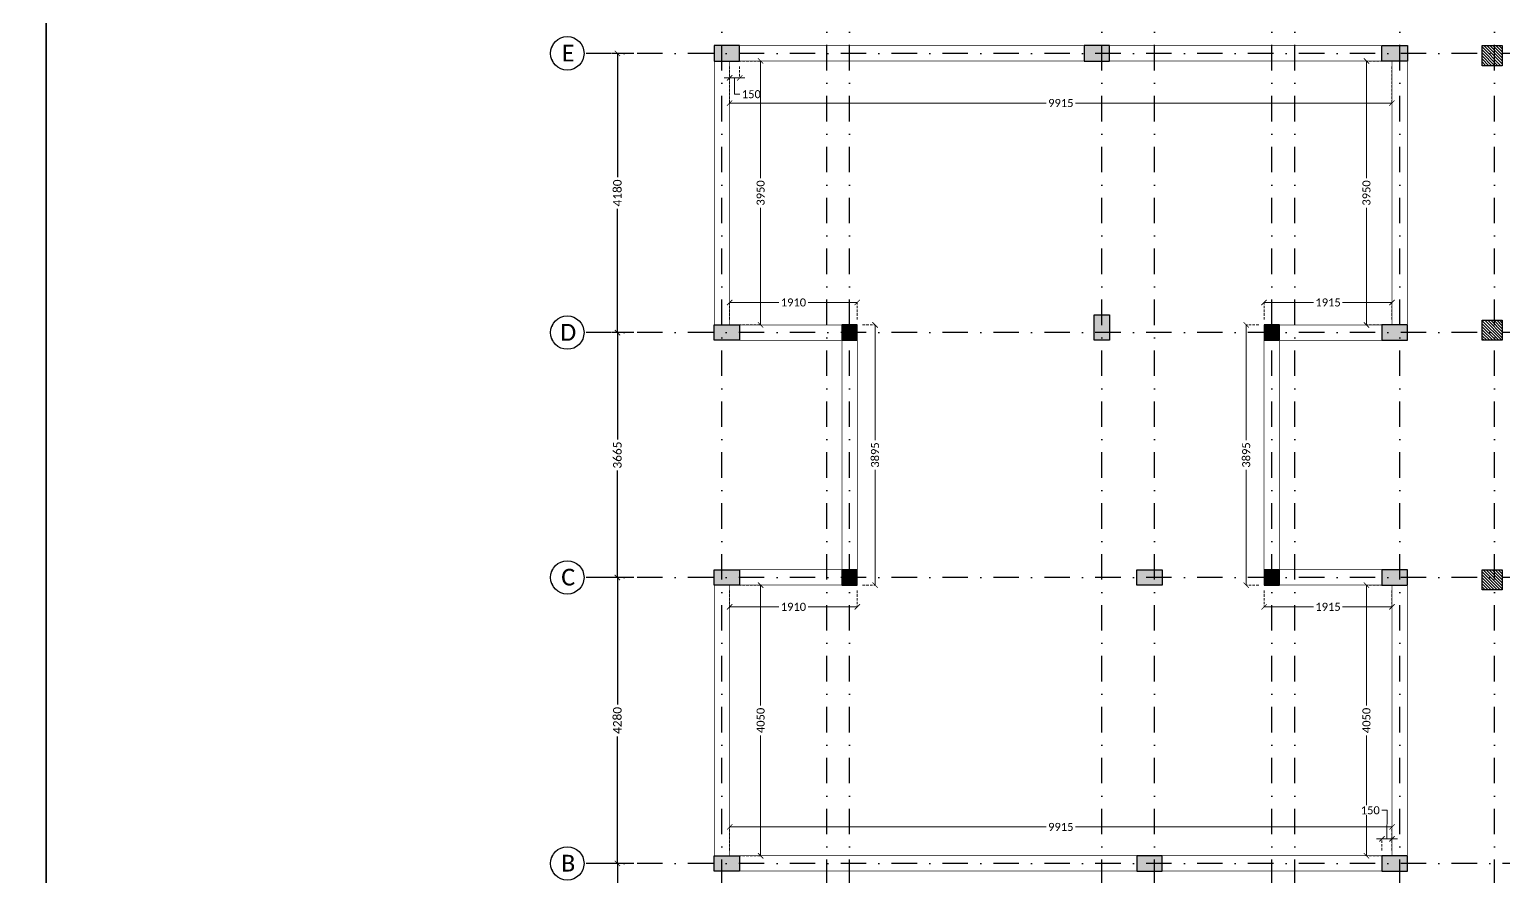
# Model space of a CAD drawing. Header units: millimetres. Extents: x -10000 to 124200, y -12045 to 23620.
# Drawn here: x 56849 to 78915, y -81 to 12597 of the extents above; entities that cross this region are included whole.
import ezdxf

# ---------------------------------------------------------------- set-up
doc = ezdxf.new("R2010")
doc.units = ezdxf.units.MM
doc.header["$LTSCALE"] = 150
doc.linetypes.add('3BHK-W(SB)$0$HIDDEN', pattern=[0.375, 0.25, -0.125])
doc.linetypes.add('DASHDOTX2', pattern=[50.8, 25.4, -12.7, 0, -12.7])
for name, color, linetype in [('ad-Column', 3, 'Continuous'), ('ad-Column Hatch', 125, 'Continuous'), ('ad-Grid', 8, 'DASHDOTX2'), ('ad-RCC', 3, 'Continuous'), ('ad-RCC Hatch', 125, 'Continuous'), ('ad-Text main', 7, 'Continuous')]:
    doc.layers.add(name, color=color, linetype=linetype)
for name, color, linetype, lineweight, true_color in [('ad-Dimension', 5, 'Continuous', 0, 0x0000ff), ('ad-Framing', 30, 'Continuous', 35, 0xff7f00), ('ad-Grid Dimension', 6, 'Continuous', 0, 0xff00ff)]:
    doc.layers.add(name, color=color, linetype=linetype, lineweight=lineweight, true_color=true_color)
doc.styles.add('ROMANS-TITLE', font='arial.ttf', dxfattribs={"width": 0.8})
doc.styles.get("Standard").update_dxf_attribs({"font": 'calibril.ttf'})
doc.dimstyles.new('A-75-DIM-INT (Framing)', dxfattribs={"dimscale": 100, "dimtxt": 1.5, "dimasz": 1, "dimexe": 0, "dimexo": 0, "dimgap": 0.5, "dimtad": 0, "dimdec": 0, "dimdsep": 46, "dimtxsty": 'ROMANS-TITLE', "dimblk": 'ARCHTICK', "dimcen": 0.025, "dimclrd": 5, "dimclre": 5, "dimclrt": 256, "dimazin": 2, "dimtfac": 1, "dimtdec": 0, "dimtmove": 1, "dimatfit": 0, "dimldrblk": 'ARCHTICK', "dimfxl": 1, "dimtfill": 1, "dimtolj": 1, "dimtzin": 0, "dimarcsym": 0})

# ---------------------------------------------------------------- blocks, each defined once
blk = doc.blocks.new('zw$6A3A')
at = {"layer": 'ad-Framing', "const_width": 10}
for points in [[(10375, 0), (10375, -4410), (8460, -4410), (8460, -7845), (10375, -7845), (10375, -12355), (0, -12355), (0, -7845), (1910, -7845), (1910, -4410), (0, -4410), (0, 0)], [(10145, -230), (10145, -4180), (8230, -4180), (8230, -8075), (10145, -8075), (10145, -12125), (230, -12125), (230, -8075), (2140, -8075), (2140, -4180), (230, -4180), (230, -230)]]:
    blk.add_lwpolyline(points, close=True, dxfattribs=at)
blk = doc.blocks.new('_ArchTick')
at = {"color": 0, "linetype": 'ByBlock', "const_width": 0.15}
blk.add_lwpolyline([(-0.5, -0.5), (0.5, 0.5)], dxfattribs=at)
blk = doc.blocks.new('*D183')
at = {"layer": 'ad-Grid Dimension', "lineweight": -2}
for p, q in [((-1202, 12240), (-1530, 12240)), ((-1450, 12240), (-1450, 10388)), ((-1450, 8060), (-1450, 9912)), ((-1202, 8060), (-1530, 8060))]:
    blk.add_line(p, q, dxfattribs=at)
at = {"layer": 'Defpoints', "color": 0}
for p in [(-1122, 12240), (-1450, 8060), (-1122, 8060)]:
    blk.add_point(p, dxfattribs=at)
at = {"layer": 'ad-Grid Dimension', "lineweight": -2, "xscale": 80, "yscale": 80, "zscale": 80}
for p, rotation in [((-1450, 12240), 90), ((-1450, 8060), 270)]:
    blk.add_blockref('_ArchTick', p, dxfattribs=dict(at, rotation=rotation))
at = {"layer": 'ad-Grid Dimension', "insert": (-1450, 10150), "char_height": 128, "attachment_point": 5, "rotation": 90, "bg_fill": 3, "box_fill_scale": 1.1, "bg_fill_color": 257, "bg_fill_transparency": 0}
blk.add_mtext('\\A1;4180', dxfattribs=at)
blk = doc.blocks.new('*D172')
at = {"layer": 'ad-Grid Dimension', "lineweight": -2}
for p, q in [((-1202, 8060), (-1530, 8060)), ((-1450, 8060), (-1450, 6460)), ((-1450, 4395), (-1450, 5995)), ((-1202, 4395), (-1530, 4395))]:
    blk.add_line(p, q, dxfattribs=at)
at = {"layer": 'Defpoints', "color": 0}
for p in [(-1122, 8060), (-1450, 4395), (-1122, 4395)]:
    blk.add_point(p, dxfattribs=at)
at = {"layer": 'ad-Grid Dimension', "lineweight": -2, "xscale": 80, "yscale": 80, "zscale": 80}
for p, rotation in [((-1450, 8060), 90), ((-1450, 4395), 270)]:
    blk.add_blockref('_ArchTick', p, dxfattribs=dict(at, rotation=rotation))
at = {"layer": 'ad-Grid Dimension', "insert": (-1450, 6227), "char_height": 128, "attachment_point": 5, "rotation": 90, "bg_fill": 3, "box_fill_scale": 1.1, "bg_fill_color": 257, "bg_fill_transparency": 0}
blk.add_mtext('\\A1;3665', dxfattribs=at)
blk = doc.blocks.new('*D173')
at = {"layer": 'ad-Grid Dimension', "lineweight": -2}
for p, q in [((-1202, 4395), (-1531, 4395)), ((-1451, 4395), (-1451, 2493)), ((-1451, 115), (-1451, 2017)), ((-1451, 115), (-1531, 115))]:
    blk.add_line(p, q, dxfattribs=at)
at = {"layer": 'Defpoints', "color": 0}
for p in [(-1122, 4395), (-1451, 115), (-1371, 115)]:
    blk.add_point(p, dxfattribs=at)
at = {"layer": 'ad-Grid Dimension', "lineweight": -2, "xscale": 80, "yscale": 80, "zscale": 80}
for p, rotation in [((-1451, 4395), 90), ((-1451, 115), 270)]:
    blk.add_blockref('_ArchTick', p, dxfattribs=dict(at, rotation=rotation))
at = {"layer": 'ad-Grid Dimension', "insert": (-1451, 2255), "char_height": 128, "attachment_point": 5, "rotation": 90, "bg_fill": 3, "box_fill_scale": 1.1, "bg_fill_color": 257, "bg_fill_transparency": 0}
blk.add_mtext('\\A1;4280', dxfattribs=at)
blk = doc.blocks.new('*D174')
at = {"layer": 'ad-Grid Dimension', "lineweight": -2}
for p, q in [((-1202, 115), (-1530, 115)), ((-1450, 115), (-1450, -609)), ((-1450, -1795), (-1450, -1071)), ((-1156, -1795), (-1530, -1795))]:
    blk.add_line(p, q, dxfattribs=at)
at = {"layer": 'Defpoints', "color": 0}
for p in [(-1122, 115), (-1450, -1795), (-1076, -1795)]:
    blk.add_point(p, dxfattribs=at)
at = {"layer": 'ad-Grid Dimension', "lineweight": -2, "xscale": 80, "yscale": 80, "zscale": 80}
for p, rotation in [((-1450, 115), 90), ((-1450, -1795), 270)]:
    blk.add_blockref('_ArchTick', p, dxfattribs=dict(at, rotation=rotation))
at = {"layer": 'ad-Grid Dimension', "insert": (-1450, -840), "char_height": 128, "attachment_point": 5, "rotation": 90, "bg_fill": 3, "box_fill_scale": 1.1, "bg_fill_color": 257, "bg_fill_transparency": 0}
blk.add_mtext('\\A1;1910', dxfattribs=at)
blk = doc.blocks.new('A$C42b14ea2')
at = {"layer": 'ad-RCC Hatch', "transparency": 33554687}
h = blk.add_hatch(dxfattribs=at)
h.set_pattern_fill('ANSI31', color=256, scale=10)
h.set_pattern_definition([(45, (8643.536, 7380), (-22.45064, 22.45064), [])])
h.paths.add_polyline_path([(0, 0), (300, 0), (300, 300), (0, 300)])
at = {"layer": 'ad-RCC'}
blk.add_lwpolyline([(0, 0), (300, 0), (300, 300), (0, 300)], close=True, dxfattribs=at)
blk = doc.blocks.new('zw$6AA0')
at = {"layer": 'ad-Column Hatch', "transparency": 33554687}
h = blk.add_hatch(color=256, dxfattribs=at)
h.dxf.hatch_style = 1
h.paths.add_polyline_path([(0, -230), (380, -230), (380, 0), (0, 0)])
at = {"layer": 'ad-Column'}
blk.add_lwpolyline([(0, -230), (380, -230), (380, 0), (0, 0)], close=True, dxfattribs=at)
blk = doc.blocks.new('zw$C199')
at = {"layer": 'ad-Column Hatch', "transparency": 33554687}
h = blk.add_hatch(color=256, dxfattribs=at)
h.dxf.hatch_style = 1
h.paths.add_polyline_path([(0, 0), (230, 0), (230, 230), (0, 230)])
at = {"layer": 'ad-Column'}
blk.add_lwpolyline([(0, 0), (230, 0), (230, 230), (0, 230)], close=True, dxfattribs=at)
blk = doc.blocks.new('1215E_Columns')
at = {"xscale": -1, "rotation": 180.0000000000004}
for p in [(11495, 12355), (11495, 4510)]:
    blk.add_blockref('A$C42b14ea2', p, dxfattribs=at)
at = {"xscale": -1}
blk.add_blockref('A$C42b14ea2', (11795, 7945), dxfattribs=at)
at = {"layer": 'ad-Column'}
for name, p, rotation in [('zw$6AA0', (0, 12355), 359.9999999999994), ('zw$C199', (1910, 7945), 359.9999999999996), ('zw$C199', (8230, 7945), 359.9999999999996), ('zw$6AA0', (10375, 7945), 179.9999999999996), ('zw$C199', (1910, 4280), 359.9999999999996), ('zw$C199', (8230, 4280), 359.9999999999996), ('zw$6AA0', (10375, 4280), 179.9999999999996), ('zw$6AA0', (6705, 0), 179.9999999999996), ('zw$6AA0', (10375, 0), 179.9999999999996)]:
    blk.add_blockref(name, p, dxfattribs=dict(at, rotation=rotation))
blk.add_blockref('zw$6AA0', (5535, 12355), dxfattribs=at)
at = {"layer": 'ad-Column', "xscale": -1}
for p, rotation in [((10375, 12355), 359.9999999999996), ((0, 7945), 179.9999999999995), ((5915, 7945), 270), ((0, 4280), 179.9999999999995), ((6705, 4510), 359.9999999999996), ((0, 0), 179.9999999999995)]:
    blk.add_blockref('zw$6AA0', p, dxfattribs=dict(at, rotation=rotation))
blk = doc.blocks.new('*D55')
at = {"layer": 'ad-Dimension', "linetype": '3BHK-W(SB)$0$HIDDEN', "lineweight": -2}
for p, q in [((230, -310), (230, -483)), ((380, -310), (380, -483))]:
    blk.add_line(p, q, dxfattribs=at)
at = {"layer": 'ad-Dimension', "lineweight": -2}
for p, q in [((230, -483), (150, -483)), ((380, -483), (230, -483)), ((304, -727), (305, -483)), ((380, -483), (460, -483)), ((384, -727), (304, -727))]:
    blk.add_line(p, q, dxfattribs=at)
at = {"layer": 'Defpoints', "color": 0}
for p in [(230, -230), (380, -230), (230, -483)]:
    blk.add_point(p, dxfattribs=at)
at = {"layer": 'ad-Dimension', "lineweight": -2, "xscale": 80, "yscale": 80, "zscale": 80}
blk.add_blockref('_ArchTick', (230, -483), dxfattribs=at)
at = {"layer": 'ad-Dimension', "lineweight": -2, "xscale": 80, "yscale": 80, "zscale": 80, "rotation": 180}
blk.add_blockref('_ArchTick', (380, -483), dxfattribs=at)
at = {"layer": 'ad-Dimension', "insert": (555, -727), "char_height": 120, "attachment_point": 5, "bg_fill": 3, "box_fill_scale": 1.1, "bg_fill_color": 257, "bg_fill_transparency": 0}
blk.add_mtext('\\A1;150', dxfattribs=at)
blk = doc.blocks.new('*D56')
at = {"layer": 'ad-Dimension', "linetype": '3BHK-W(SB)$0$HIDDEN', "lineweight": -2}
for p, q in [((230, -310), (230, -859)), ((10145, -310), (10145, -859))]:
    blk.add_line(p, q, dxfattribs=at)
at = {"layer": 'ad-Dimension', "lineweight": -2}
for p, q in [((230, -859), (4966, -859)), ((10145, -859), (5409, -859))]:
    blk.add_line(p, q, dxfattribs=at)
at = {"layer": 'Defpoints', "color": 0}
for p in [(230, -230), (10145, -230), (10145, -859)]:
    blk.add_point(p, dxfattribs=at)
at = {"layer": 'ad-Dimension', "lineweight": -2, "xscale": 80, "yscale": 80, "zscale": 80, "rotation": 180}
blk.add_blockref('_ArchTick', (230, -859), dxfattribs=at)
at = {"layer": 'ad-Dimension', "lineweight": -2, "xscale": 80, "yscale": 80, "zscale": 80}
blk.add_blockref('_ArchTick', (10145, -859), dxfattribs=at)
at = {"layer": 'ad-Dimension', "insert": (5188, -859), "char_height": 120, "attachment_point": 5, "bg_fill": 3, "box_fill_scale": 1.1, "bg_fill_color": 257, "bg_fill_transparency": 0}
blk.add_mtext('\\A1;9915', dxfattribs=at)
blk = doc.blocks.new('*D57')
at = {"layer": 'ad-Dimension', "linetype": '3BHK-W(SB)$0$HIDDEN', "lineweight": -2}
for p, q in [((10065, -230), (9763, -230)), ((10065, -4180), (9763, -4180))]:
    blk.add_line(p, q, dxfattribs=at)
at = {"layer": 'ad-Dimension', "lineweight": -2}
for p, q in [((9763, -230), (9763, -1982)), ((9763, -4180), (9763, -2428))]:
    blk.add_line(p, q, dxfattribs=at)
at = {"layer": 'Defpoints', "color": 0}
for p in [(10145, -230), (9763, -4180), (10145, -4180)]:
    blk.add_point(p, dxfattribs=at)
at = {"layer": 'ad-Dimension', "lineweight": -2, "xscale": 80, "yscale": 80, "zscale": 80}
for p, rotation in [((9763, -230), 90), ((9763, -4180), 270)]:
    blk.add_blockref('_ArchTick', p, dxfattribs=dict(at, rotation=rotation))
at = {"layer": 'ad-Dimension', "insert": (9763, -2205), "char_height": 120, "attachment_point": 5, "rotation": 90, "bg_fill": 3, "box_fill_scale": 1.1, "bg_fill_color": 257, "bg_fill_transparency": 0}
blk.add_mtext('\\A1;3950', dxfattribs=at)
blk = doc.blocks.new('*D58')
at = {"layer": 'ad-Dimension', "linetype": '3BHK-W(SB)$0$HIDDEN', "lineweight": -2}
for p, q in [((8230, -4100), (8230, -3844)), ((10145, -4100), (10145, -3844))]:
    blk.add_line(p, q, dxfattribs=at)
at = {"layer": 'ad-Dimension', "lineweight": -2}
for p, q in [((8230, -3844), (8971, -3844)), ((10145, -3844), (9404, -3844))]:
    blk.add_line(p, q, dxfattribs=at)
at = {"layer": 'Defpoints', "color": 0}
for p in [(8230, -3844), (8230, -4180), (10145, -4180)]:
    blk.add_point(p, dxfattribs=at)
at = {"layer": 'ad-Dimension', "lineweight": -2, "xscale": 80, "yscale": 80, "zscale": 80, "rotation": 180}
blk.add_blockref('_ArchTick', (8230, -3844), dxfattribs=at)
at = {"layer": 'ad-Dimension', "lineweight": -2, "xscale": 80, "yscale": 80, "zscale": 80}
blk.add_blockref('_ArchTick', (10145, -3844), dxfattribs=at)
at = {"layer": 'ad-Dimension', "insert": (9188, -3844), "char_height": 120, "attachment_point": 5, "bg_fill": 3, "box_fill_scale": 1.1, "bg_fill_color": 257, "bg_fill_transparency": 0}
blk.add_mtext('\\A1;1915', dxfattribs=at)
blk = doc.blocks.new('*D59')
at = {"layer": 'ad-Dimension', "linetype": '3BHK-W(SB)$0$HIDDEN', "lineweight": -2}
for p, q in [((8150, -4180), (7963, -4180)), ((8150, -8075), (7963, -8075))]:
    blk.add_line(p, q, dxfattribs=at)
at = {"layer": 'ad-Dimension', "lineweight": -2}
for p, q in [((7963, -4180), (7963, -5907)), ((7963, -8075), (7963, -6348))]:
    blk.add_line(p, q, dxfattribs=at)
at = {"layer": 'Defpoints', "color": 0}
for p in [(8230, -4180), (7963, -8075), (8230, -8075)]:
    blk.add_point(p, dxfattribs=at)
at = {"layer": 'ad-Dimension', "lineweight": -2, "xscale": 80, "yscale": 80, "zscale": 80}
for p, rotation in [((7963, -4180), 90), ((7963, -8075), 270)]:
    blk.add_blockref('_ArchTick', p, dxfattribs=dict(at, rotation=rotation))
at = {"layer": 'ad-Dimension', "insert": (7963, -6127), "char_height": 120, "attachment_point": 5, "rotation": 90, "bg_fill": 3, "box_fill_scale": 1.1, "bg_fill_color": 257, "bg_fill_transparency": 0}
blk.add_mtext('\\A1;3895', dxfattribs=at)
blk = doc.blocks.new('*D60')
at = {"layer": 'ad-Dimension', "linetype": '3BHK-W(SB)$0$HIDDEN', "lineweight": -2}
for p, q in [((8230, -8155), (8230, -8400)), ((10145, -8155), (10145, -8400))]:
    blk.add_line(p, q, dxfattribs=at)
at = {"layer": 'ad-Dimension', "lineweight": -2}
for p, q in [((8230, -8400), (8971, -8400)), ((10145, -8400), (9404, -8400))]:
    blk.add_line(p, q, dxfattribs=at)
at = {"layer": 'Defpoints', "color": 0}
for p in [(8230, -8075), (10145, -8075), (8230, -8400)]:
    blk.add_point(p, dxfattribs=at)
at = {"layer": 'ad-Dimension', "lineweight": -2, "xscale": 80, "yscale": 80, "zscale": 80, "rotation": 180}
blk.add_blockref('_ArchTick', (8230, -8400), dxfattribs=at)
at = {"layer": 'ad-Dimension', "lineweight": -2, "xscale": 80, "yscale": 80, "zscale": 80}
blk.add_blockref('_ArchTick', (10145, -8400), dxfattribs=at)
at = {"layer": 'ad-Dimension', "insert": (9187, -8400), "char_height": 120, "attachment_point": 5, "bg_fill": 3, "box_fill_scale": 1.1, "bg_fill_color": 257, "bg_fill_transparency": 0}
blk.add_mtext('\\A1;1915', dxfattribs=at)
blk = doc.blocks.new('*D61')
at = {"layer": 'ad-Dimension', "linetype": '3BHK-W(SB)$0$HIDDEN', "lineweight": -2}
for p, q in [((10065, -8075), (9763, -8075)), ((10065, -12125), (9763, -12125))]:
    blk.add_line(p, q, dxfattribs=at)
at = {"layer": 'ad-Dimension', "lineweight": -2}
for p, q in [((9763, -8075), (9763, -9875)), ((9763, -12125), (9763, -10325))]:
    blk.add_line(p, q, dxfattribs=at)
at = {"layer": 'Defpoints', "color": 0}
for p in [(10145, -8075), (9763, -12125), (10145, -12125)]:
    blk.add_point(p, dxfattribs=at)
at = {"layer": 'ad-Dimension', "lineweight": -2, "xscale": 80, "yscale": 80, "zscale": 80}
for p, rotation in [((9763, -8075), 90), ((9763, -12125), 270)]:
    blk.add_blockref('_ArchTick', p, dxfattribs=dict(at, rotation=rotation))
at = {"layer": 'ad-Dimension', "insert": (9763, -10100), "char_height": 120, "attachment_point": 5, "rotation": 90, "bg_fill": 3, "box_fill_scale": 1.1, "bg_fill_color": 257, "bg_fill_transparency": 0}
blk.add_mtext('\\A1;4050', dxfattribs=at)
blk = doc.blocks.new('*D62')
at = {"layer": 'ad-Dimension', "linetype": '3BHK-W(SB)$0$HIDDEN', "lineweight": -2}
for p, q in [((230, -12045), (230, -11694)), ((10145, -12045), (10145, -11694))]:
    blk.add_line(p, q, dxfattribs=at)
at = {"layer": 'ad-Dimension', "lineweight": -2}
for p, q in [((230, -11694), (4966, -11694)), ((10145, -11694), (5409, -11694))]:
    blk.add_line(p, q, dxfattribs=at)
at = {"layer": 'Defpoints', "color": 0}
for p in [(230, -11694), (230, -12125), (10145, -12125)]:
    blk.add_point(p, dxfattribs=at)
at = {"layer": 'ad-Dimension', "lineweight": -2, "xscale": 80, "yscale": 80, "zscale": 80, "rotation": 180}
blk.add_blockref('_ArchTick', (230, -11694), dxfattribs=at)
at = {"layer": 'ad-Dimension', "lineweight": -2, "xscale": 80, "yscale": 80, "zscale": 80}
blk.add_blockref('_ArchTick', (10145, -11694), dxfattribs=at)
at = {"layer": 'ad-Dimension', "insert": (5187, -11694), "char_height": 120, "attachment_point": 5, "bg_fill": 3, "box_fill_scale": 1.1, "bg_fill_color": 257, "bg_fill_transparency": 0}
blk.add_mtext('\\A1;9915', dxfattribs=at)
blk = doc.blocks.new('*D63')
at = {"layer": 'ad-Dimension', "linetype": '3BHK-W(SB)$0$HIDDEN', "lineweight": -2}
for p, q in [((310, -8075), (694, -8075)), ((310, -12125), (694, -12125))]:
    blk.add_line(p, q, dxfattribs=at)
at = {"layer": 'ad-Dimension', "lineweight": -2}
for p, q in [((694, -8075), (694, -9875)), ((694, -12125), (694, -10325))]:
    blk.add_line(p, q, dxfattribs=at)
at = {"layer": 'Defpoints', "color": 0}
for p in [(230, -8075), (694, -8075), (230, -12125)]:
    blk.add_point(p, dxfattribs=at)
at = {"layer": 'ad-Dimension', "lineweight": -2, "xscale": 80, "yscale": 80, "zscale": 80}
for p, rotation in [((694, -8075), 90), ((694, -12125), 270)]:
    blk.add_blockref('_ArchTick', p, dxfattribs=dict(at, rotation=rotation))
at = {"layer": 'ad-Dimension', "insert": (694, -10100), "char_height": 120, "attachment_point": 5, "rotation": 90, "bg_fill": 3, "box_fill_scale": 1.1, "bg_fill_color": 257, "bg_fill_transparency": 0}
blk.add_mtext('\\A1;4050', dxfattribs=at)
blk = doc.blocks.new('*D64')
at = {"layer": 'ad-Dimension', "linetype": '3BHK-W(SB)$0$HIDDEN', "lineweight": -2}
for p, q in [((230, -8155), (230, -8400)), ((2140, -8155), (2140, -8400))]:
    blk.add_line(p, q, dxfattribs=at)
at = {"layer": 'ad-Dimension', "lineweight": -2}
for p, q in [((230, -8400), (966, -8400)), ((2140, -8400), (1404, -8400))]:
    blk.add_line(p, q, dxfattribs=at)
at = {"layer": 'Defpoints', "color": 0}
for p in [(230, -8075), (2140, -8075), (230, -8400)]:
    blk.add_point(p, dxfattribs=at)
at = {"layer": 'ad-Dimension', "lineweight": -2, "xscale": 80, "yscale": 80, "zscale": 80, "rotation": 180}
blk.add_blockref('_ArchTick', (230, -8400), dxfattribs=at)
at = {"layer": 'ad-Dimension', "lineweight": -2, "xscale": 80, "yscale": 80, "zscale": 80}
blk.add_blockref('_ArchTick', (2140, -8400), dxfattribs=at)
at = {"layer": 'ad-Dimension', "insert": (1185, -8400), "char_height": 120, "attachment_point": 5, "bg_fill": 3, "box_fill_scale": 1.1, "bg_fill_color": 257, "bg_fill_transparency": 0}
blk.add_mtext('\\A1;1910', dxfattribs=at)
blk = doc.blocks.new('*D65')
at = {"layer": 'ad-Dimension', "linetype": '3BHK-W(SB)$0$HIDDEN', "lineweight": -2}
for p, q in [((2220, -4180), (2407, -4180)), ((2220, -8075), (2407, -8075))]:
    blk.add_line(p, q, dxfattribs=at)
at = {"layer": 'ad-Dimension', "lineweight": -2}
for p, q in [((2407, -4180), (2407, -5907)), ((2407, -8075), (2407, -6348))]:
    blk.add_line(p, q, dxfattribs=at)
at = {"layer": 'Defpoints', "color": 0}
for p in [(2140, -4180), (2140, -8075), (2407, -8075)]:
    blk.add_point(p, dxfattribs=at)
at = {"layer": 'ad-Dimension', "lineweight": -2, "xscale": 80, "yscale": 80, "zscale": 80}
for p, rotation in [((2407, -4180), 90), ((2407, -8075), 270)]:
    blk.add_blockref('_ArchTick', p, dxfattribs=dict(at, rotation=rotation))
at = {"layer": 'ad-Dimension', "insert": (2407, -6127), "char_height": 120, "attachment_point": 5, "rotation": 90, "bg_fill": 3, "box_fill_scale": 1.1, "bg_fill_color": 257, "bg_fill_transparency": 0}
blk.add_mtext('\\A1;3895', dxfattribs=at)
blk = doc.blocks.new('*D66')
at = {"layer": 'ad-Dimension', "linetype": '3BHK-W(SB)$0$HIDDEN', "lineweight": -2}
for p, q in [((230, -4100), (230, -3844)), ((2140, -4100), (2140, -3844))]:
    blk.add_line(p, q, dxfattribs=at)
at = {"layer": 'ad-Dimension', "lineweight": -2}
for p, q in [((230, -3844), (966, -3844)), ((2140, -3844), (1404, -3844))]:
    blk.add_line(p, q, dxfattribs=at)
at = {"layer": 'Defpoints', "color": 0}
for p in [(230, -3844), (230, -4180), (2140, -4180)]:
    blk.add_point(p, dxfattribs=at)
at = {"layer": 'ad-Dimension', "lineweight": -2, "xscale": 80, "yscale": 80, "zscale": 80, "rotation": 180}
blk.add_blockref('_ArchTick', (230, -3844), dxfattribs=at)
at = {"layer": 'ad-Dimension', "lineweight": -2, "xscale": 80, "yscale": 80, "zscale": 80}
blk.add_blockref('_ArchTick', (2140, -3844), dxfattribs=at)
at = {"layer": 'ad-Dimension', "insert": (1185, -3844), "char_height": 120, "attachment_point": 5, "bg_fill": 3, "box_fill_scale": 1.1, "bg_fill_color": 257, "bg_fill_transparency": 0}
blk.add_mtext('\\A1;1910', dxfattribs=at)
blk = doc.blocks.new('*D67')
at = {"layer": 'ad-Dimension', "linetype": '3BHK-W(SB)$0$HIDDEN', "lineweight": -2}
for p, q in [((310, -230), (694, -230)), ((310, -4180), (694, -4180))]:
    blk.add_line(p, q, dxfattribs=at)
at = {"layer": 'ad-Dimension', "lineweight": -2}
for p, q in [((694, -230), (694, -1982)), ((694, -4180), (694, -2428))]:
    blk.add_line(p, q, dxfattribs=at)
at = {"layer": 'Defpoints', "color": 0}
for p in [(230, -230), (694, -230), (230, -4180)]:
    blk.add_point(p, dxfattribs=at)
at = {"layer": 'ad-Dimension', "lineweight": -2, "xscale": 80, "yscale": 80, "zscale": 80}
for p, rotation in [((694, -230), 90), ((694, -4180), 270)]:
    blk.add_blockref('_ArchTick', p, dxfattribs=dict(at, rotation=rotation))
at = {"layer": 'ad-Dimension', "insert": (694, -2205), "char_height": 120, "attachment_point": 5, "rotation": 90, "bg_fill": 3, "box_fill_scale": 1.1, "bg_fill_color": 257, "bg_fill_transparency": 0}
blk.add_mtext('\\A1;3950', dxfattribs=at)
blk = doc.blocks.new('*D68')
at = {"layer": 'ad-Dimension', "lineweight": -2}
for p, q in [((9991, -11445), (10071, -11445)), ((10071, -11445), (10070, -11872)), ((9995, -11872), (9915, -11872)), ((9995, -11872), (10145, -11872)), ((10145, -11872), (10225, -11872))]:
    blk.add_line(p, q, dxfattribs=at)
at = {"layer": 'ad-Dimension', "linetype": '3BHK-W(SB)$0$HIDDEN', "lineweight": -2}
for p, q in [((9995, -12045), (9995, -11872)), ((10145, -12045), (10145, -11872))]:
    blk.add_line(p, q, dxfattribs=at)
at = {"layer": 'Defpoints', "color": 0}
for p in [(10145, -11872), (9995, -12125), (10145, -12125)]:
    blk.add_point(p, dxfattribs=at)
at = {"layer": 'ad-Dimension', "lineweight": -2, "xscale": 80, "yscale": 80, "zscale": 80}
blk.add_blockref('_ArchTick', (9995, -11872), dxfattribs=at)
at = {"layer": 'ad-Dimension', "lineweight": -2, "xscale": 80, "yscale": 80, "zscale": 80, "rotation": 180}
blk.add_blockref('_ArchTick', (10145, -11872), dxfattribs=at)
at = {"layer": 'ad-Dimension', "insert": (9820, -11445), "char_height": 120, "attachment_point": 5, "bg_fill": 3, "box_fill_scale": 1.1, "bg_fill_color": 257, "bg_fill_transparency": 0}
blk.add_mtext('\\A1;150', dxfattribs=at)
blk = doc.blocks.new('1215E_Grid')
at = {"layer": 'ad-Grid', "ltscale": 0.1}
for points in [[(2378.6, -4473.6), (2378.6, -4223.6), (2025, -4020), (2025, 14905), (2378.6, 15108.6), (2378.6, 15358.6)], [(9043.6, -4473.6), (9043.6, -4223.6), (8690, -4020), (8690, 14905), (9043.6, 15108.6), (9043.6, 15358.6)], [(115, -4020), (115, 14905)], [(1685, -4020), (1685, 14905)], [(5800, -4020), (5800, 14905)], [(6590, -4020), (6590, 14905)], [(8345, -4020), (8345, 14905)], [(10260, -4020), (10260, 14905)], [(11680, -4020), (11680, 14905)]]:
    blk.add_lwpolyline(points, dxfattribs=at)
at = {"layer": 'ad-Text main', "char_height": 250, "width": 227.385, "attachment_point": 5, "bg_fill": 2}
for s, insert in [('{\\fCalibri|b0|i0|c0|p34;E}', (-2186.5, 12244)), ('{\\fCalibri|b0|i0|c0|p34;D}', (-2186.5, 8064)), ('{\\fCalibri|b0|i0|c0|p34;C}', (-2186.5, 4399)), ('{\\fCalibri|b0|i0|c0|p34;B}', (-2186.5, 119))]:
    blk.add_mtext(s, dxfattribs=dict(at, insert=insert))
at = {"layer": 'ad-Grid', "ltscale": 0.1}
for points in [[(13705, 12240), (-1950, 12240)], [(13705, 8060), (-1950, 8060)], [(13705, 4395), (-1950, 4395)], [(13705, 115), (-1950, 115)]]:
    blk.add_lwpolyline(points, dxfattribs=at)
at = {"layer": 'ad-Grid', "color": 7, "linetype": 'ByBlock'}
for centre in [(-2200, 12240), (-2200, 8060), (-2200, 4395), (-2200, 115)]:
    blk.add_circle(centre, 250, dxfattribs=at)
at = {"layer": 'ad-Grid Dimension'}
dim = blk.add_linear_dim(base=(-1450, 8060), p1=(-1122, 12240), p2=(-1122, 8060), angle=90, dimstyle='A-75-DIM-INT (Framing)', override={"dimscale": 80, "dimblk": 'ArchTick', "dimclrd": 256, "dimclre": 256, "dimfxl": 10, "dimtfill": 1, "dimtfillclr": 0}, dxfattribs=at)
dim.commit()
dim.dimension.update_dxf_attribs({"geometry": '*D183', "text_midpoint": (-1450, 10150)})
dim = blk.add_linear_dim(base=(-1450, 4395), p1=(-1122, 8060), p2=(-1122, 4395), angle=90, dimstyle='A-75-DIM-INT (Framing)', override={"dimscale": 80, "dimblk": 'ArchTick', "dimclrd": 256, "dimclre": 256, "dimfxl": 10, "dimtfill": 1, "dimtfillclr": 0}, dxfattribs=at)
dim.commit()
dim.dimension.update_dxf_attribs({"geometry": '*D172', "text_midpoint": (-1450, 6227.5)})
dim = blk.add_linear_dim(base=(-1451.5, 115), p1=(-1122, 4395), p2=(-1371, 115), angle=90, dimstyle='A-75-DIM-INT (Framing)', override={"dimscale": 80, "dimblk": 'ArchTick', "dimclrd": 256, "dimclre": 256, "dimfxl": 10, "dimtfill": 1, "dimtfillclr": 0}, dxfattribs=at)
dim.commit()
dim.dimension.update_dxf_attribs({"geometry": '*D173', "text_midpoint": (-1451.5, 2255)})
dim = blk.add_linear_dim(base=(-1450, -1795), p1=(-1122, 115), p2=(-1075.7, -1795), angle=90, dimstyle='A-75-DIM-INT (Framing)', override={"dimscale": 80, "dimblk": 'ArchTick', "dimclrd": 256, "dimclre": 256, "dimfxl": 10, "dimtfill": 1, "dimtfillclr": 0}, dxfattribs=at)
dim.commit()
dim.dimension.update_dxf_attribs({"geometry": '*D174', "text_midpoint": (-1450, -840)})
blk = doc.blocks.new('zw$E4AB')
at = {"layer": 'ad-Dimension'}
dim = blk.add_linear_dim(base=(230, -482.8), p1=(380, -230), p2=(230, -230), angle=180, dimstyle='A-75-DIM-INT (Framing)', override={"dimscale": 80, "dimexo": 1, "dimtxsty": 'Standard', "dimblk": 'ArchTick', "dimclrd": 256, "dimclre": 256, "dimfxl": 10, "dimtfill": 1, "dimtfillclr": 0}, dxfattribs=at)
dim.commit()
dim.dimension.update_dxf_attribs({"geometry": '*D55', "text_midpoint": (423.6, -726.6), "dimtype": 128})
dim = blk.add_linear_dim(base=(10145, -858.8), p1=(230, -230), p2=(10145, -230), dimstyle='A-75-DIM-INT (Framing)', override={"dimscale": 80, "dimexo": 1, "dimtxsty": 'Standard', "dimblk": 'ArchTick', "dimclrd": 256, "dimclre": 256, "dimfxl": 10, "dimtfill": 1, "dimtfillclr": 0}, dxfattribs=at)
dim.commit()
dim.dimension.update_dxf_attribs({"geometry": '*D56', "text_midpoint": (5187.5, -858.8)})
dim = blk.add_linear_dim(base=(9763, -4180), p1=(10145, -230), p2=(10145, -4180), angle=90, dimstyle='A-75-DIM-INT (Framing)', override={"dimscale": 80, "dimexo": 1, "dimtxsty": 'Standard', "dimblk": 'ArchTick', "dimclrd": 256, "dimclre": 256, "dimfxl": 10, "dimtfill": 1, "dimtfillclr": 0}, dxfattribs=at)
dim.commit()
dim.dimension.update_dxf_attribs({"geometry": '*D57', "text_midpoint": (9763, -2205)})
dim = blk.add_linear_dim(base=(8230, -3844.5), p1=(10145, -4180), p2=(8230, -4180), dimstyle='A-75-DIM-INT (Framing)', override={"dimscale": 80, "dimexo": 1, "dimtxsty": 'Standard', "dimblk": 'ArchTick', "dimclrd": 256, "dimclre": 256, "dimfxl": 10, "dimtfill": 1, "dimtfillclr": 0}, dxfattribs=at)
dim.commit()
dim.dimension.update_dxf_attribs({"geometry": '*D58', "text_midpoint": (9187.5, -3844.5)})
dim = blk.add_linear_dim(base=(7962.9, -8075), p1=(8230, -4180), p2=(8230, -8075), angle=90, dimstyle='A-75-DIM-INT (Framing)', override={"dimscale": 80, "dimexo": 1, "dimtxsty": 'Standard', "dimblk": 'ArchTick', "dimclrd": 256, "dimclre": 256, "dimfxl": 10, "dimtfill": 1, "dimtfillclr": 0}, dxfattribs=at)
dim.commit()
dim.dimension.update_dxf_attribs({"geometry": '*D59', "text_midpoint": (7962.9, -6127.5)})
dim = blk.add_linear_dim(base=(8230, -8400.2), p1=(10145, -8075), p2=(8230, -8075), dimstyle='A-75-DIM-INT (Framing)', override={"dimscale": 80, "dimexo": 1, "dimtxsty": 'Standard', "dimblk": 'ArchTick', "dimclrd": 256, "dimclre": 256, "dimfxl": 10, "dimtfill": 1, "dimtfillclr": 0}, dxfattribs=at)
dim.commit()
dim.dimension.update_dxf_attribs({"geometry": '*D60', "text_midpoint": (9187.5, -8400.2)})
dim = blk.add_linear_dim(base=(9763, -12125), p1=(10145, -8075), p2=(10145, -12125), angle=90, dimstyle='A-75-DIM-INT (Framing)', override={"dimscale": 80, "dimexo": 1, "dimtxsty": 'Standard', "dimblk": 'ArchTick', "dimclrd": 256, "dimclre": 256, "dimfxl": 10, "dimtfill": 1, "dimtfillclr": 0}, dxfattribs=at)
dim.commit()
dim.dimension.update_dxf_attribs({"geometry": '*D61', "text_midpoint": (9763, -10100)})
dim = blk.add_linear_dim(base=(230, -11694.2), p1=(10145, -12125), p2=(230, -12125), dimstyle='A-75-DIM-INT (Framing)', override={"dimscale": 80, "dimexo": 1, "dimtxsty": 'Standard', "dimblk": 'ArchTick', "dimclrd": 256, "dimclre": 256, "dimfxl": 10, "dimtfill": 1, "dimtfillclr": 0}, dxfattribs=at)
dim.commit()
dim.dimension.update_dxf_attribs({"geometry": '*D62', "text_midpoint": (5187.5, -11694.2)})
dim = blk.add_linear_dim(base=(693.9, -8075), p1=(230, -12125), p2=(230, -8075), angle=90, dimstyle='A-75-DIM-INT (Framing)', override={"dimscale": 80, "dimexo": 1, "dimtxsty": 'Standard', "dimblk": 'ArchTick', "dimclrd": 256, "dimclre": 256, "dimfxl": 10, "dimtfill": 1, "dimtfillclr": 0}, dxfattribs=at)
dim.commit()
dim.dimension.update_dxf_attribs({"geometry": '*D63', "text_midpoint": (693.9, -10100)})
dim = blk.add_linear_dim(base=(10145, -11872.2), p1=(9995, -12125), p2=(10145, -12125), dimstyle='A-75-DIM-INT (Framing)', override={"dimscale": 80, "dimexo": 1, "dimtxsty": 'Standard', "dimblk": 'ArchTick', "dimclrd": 256, "dimclre": 256, "dimfxl": 10, "dimtfill": 1, "dimtfillclr": 0}, dxfattribs=at)
dim.commit()
dim.dimension.update_dxf_attribs({"geometry": '*D68', "text_midpoint": (9951.4, -11445.3), "dimtype": 128})
dim = blk.add_linear_dim(base=(230, -8400.2), p1=(2140, -8075), p2=(230, -8075), dimstyle='A-75-DIM-INT (Framing)', override={"dimscale": 80, "dimexo": 1, "dimtxsty": 'Standard', "dimblk": 'ArchTick', "dimclrd": 256, "dimclre": 256, "dimfxl": 10, "dimtfill": 1, "dimtfillclr": 0}, dxfattribs=at)
dim.commit()
dim.dimension.update_dxf_attribs({"geometry": '*D64', "text_midpoint": (1185, -8400.2)})
dim = blk.add_linear_dim(base=(2407.1, -8075), p1=(2140, -4180), p2=(2140, -8075), angle=90, dimstyle='A-75-DIM-INT (Framing)', override={"dimscale": 80, "dimexo": 1, "dimtxsty": 'Standard', "dimblk": 'ArchTick', "dimclrd": 256, "dimclre": 256, "dimfxl": 10, "dimtfill": 1, "dimtfillclr": 0}, dxfattribs=at)
dim.commit()
dim.dimension.update_dxf_attribs({"geometry": '*D65', "text_midpoint": (2407.1, -6127.5)})
dim = blk.add_linear_dim(base=(230, -3844.5), p1=(2140, -4180), p2=(230, -4180), dimstyle='A-75-DIM-INT (Framing)', override={"dimscale": 80, "dimexo": 1, "dimtxsty": 'Standard', "dimblk": 'ArchTick', "dimclrd": 256, "dimclre": 256, "dimfxl": 10, "dimtfill": 1, "dimtfillclr": 0}, dxfattribs=at)
dim.commit()
dim.dimension.update_dxf_attribs({"geometry": '*D66', "text_midpoint": (1185, -3844.5)})
dim = blk.add_linear_dim(base=(693.9, -230), p1=(230, -4180), p2=(230, -230), angle=90, dimstyle='A-75-DIM-INT (Framing)', override={"dimscale": 80, "dimexo": 1, "dimtxsty": 'Standard', "dimblk": 'ArchTick', "dimclrd": 256, "dimclre": 256, "dimfxl": 10, "dimtfill": 1, "dimtfillclr": 0}, dxfattribs=at)
dim.commit()
dim.dimension.update_dxf_attribs({"geometry": '*D67', "text_midpoint": (693.9, -2205)})

msp = doc.modelspace()

# ---------------------------------------------------------------- linework, layer by layer
for points in [[(23550, 23620), (57100, 23620), (57100, -12045), (23550, -12045)], [(57100, 23620), (90650, 23620), (90650, -12045), (57100, -12045)]]:
    msp.add_lwpolyline(points, close=True)

# ---------------------------------------------------------------- next in the draw order: block references
msp.add_blockref('1215E_Grid', (67100, 0))

# ---------------------------------------------------------------- next in the draw order: block references
msp.add_blockref('1215E_Columns', (67100, 0))
at = {"layer": 'ad-Framing'}
msp.add_blockref('zw$6A3A', (67100, 12355), dxfattribs=at)

# ---------------------------------------------------------------- next in the draw order: block references
at = {"layer": 'ad-Dimension'}
msp.add_blockref('zw$E4AB', (67100, 12355), dxfattribs=at)

doc.saveas('drawing.dxf')
